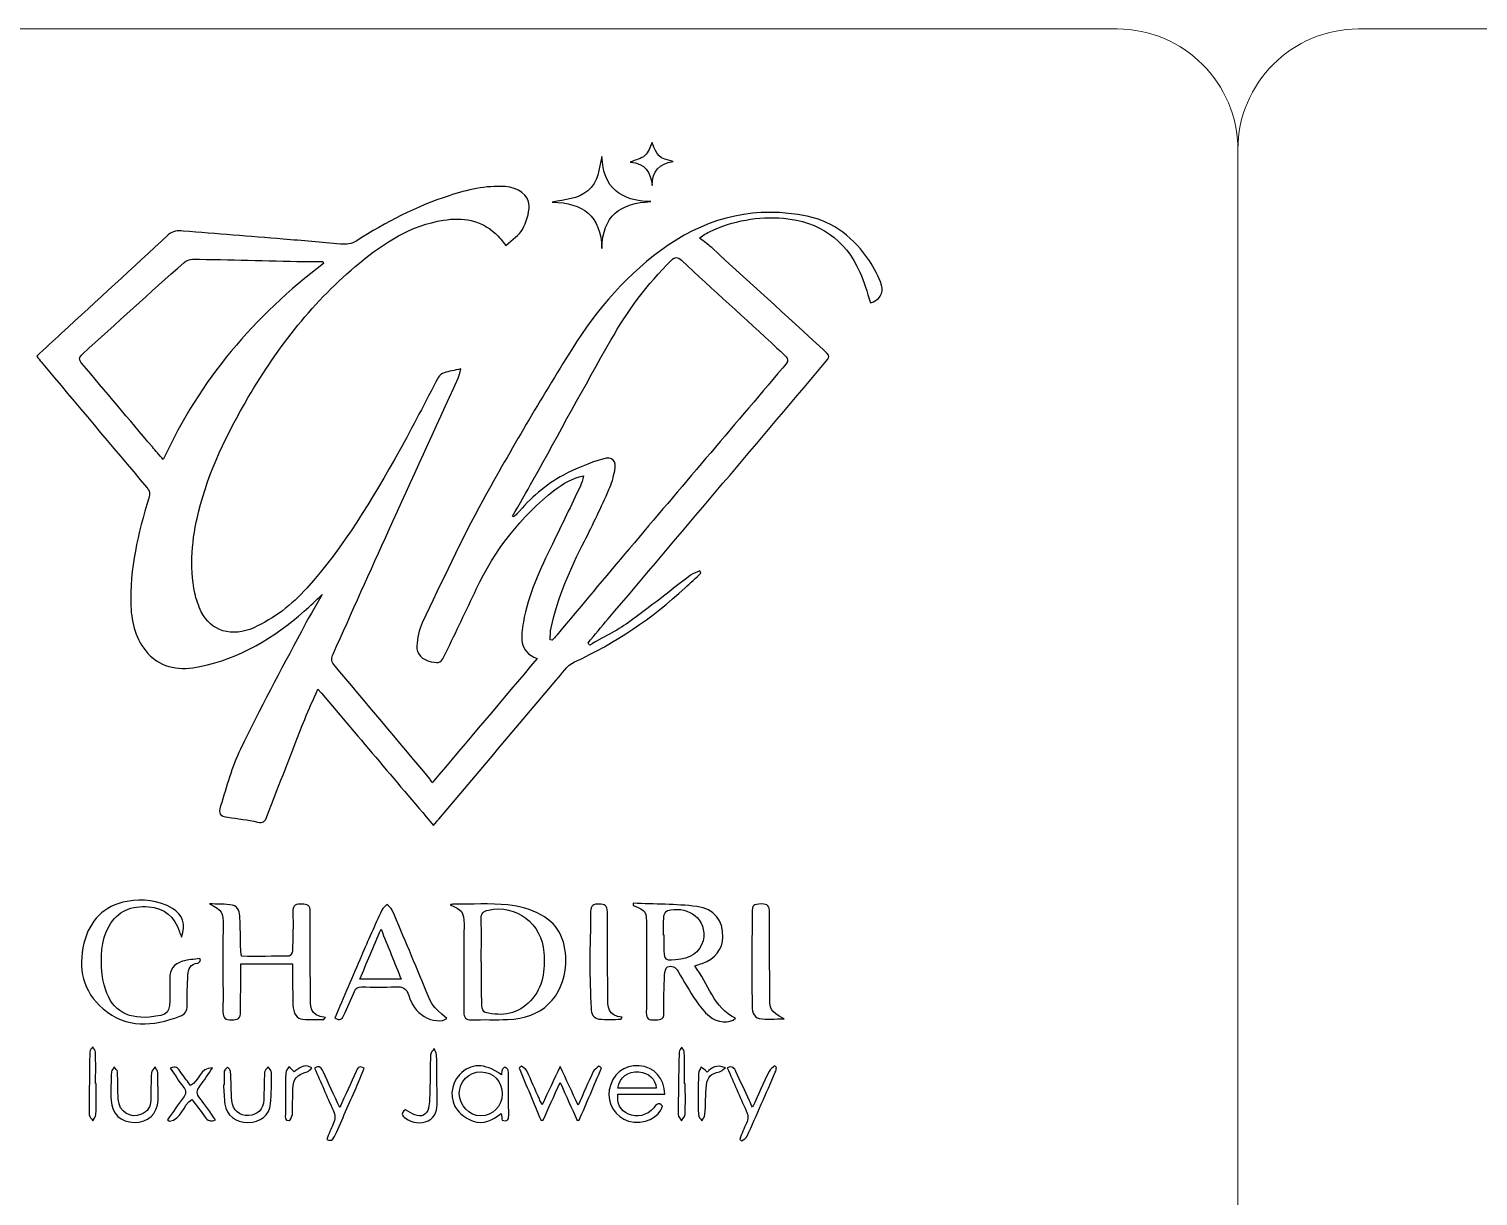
# Model space of a CAD drawing. Header units: millimetres. Extents: x -576 to 618, y 160 to 343.
# Drawn here: x 388.62 to 424.48, y 314.22 to 343.1 of the extents above; entities that cross this region are included whole.
import ezdxf

# ---------------------------------------------------------------- set-up
doc = ezdxf.new("R2010")
doc.units = ezdxf.units.MM
doc.header["$MEASUREMENT"] = 0
doc.layers.add('Layer 1', color=7, linetype='Continuous')

msp = doc.modelspace()

# ---------------------------------------------------------------- linework, layer by layer
at = {"layer": 'Layer 1', "color": 250, "lineweight": 18}
for points in [[(381.7217, 343.1001), (381.7217, 343.1001), (415.5517, 343.1001), (415.5517, 343.1001), (417.1957, 343.1001), (418.5367, 341.7591), (418.5367, 340.1151), (418.5367, 340.1151), (418.5367, 306.2851), (418.5367, 306.2851), (418.5367, 304.6411), (417.1957, 303.3001), (415.5517, 303.3001), (415.5517, 303.3001), (381.7217, 303.3001), (381.7217, 303.3001), (380.0777, 303.3001), (378.7367, 304.6411), (378.7367, 306.2851), (378.7367, 306.2851), (378.7367, 340.1151), (378.7367, 340.1151), (378.7367, 341.7591), (380.0777, 343.1001), (381.7217, 343.1001)], [(421.5217, 343.1001), (421.5217, 343.1001), (455.3517, 343.1001), (455.3517, 343.1001), (456.9957, 343.1001), (458.3367, 341.7591), (458.3367, 340.1151), (458.3367, 340.1151), (458.3367, 306.2851), (458.3367, 306.2851), (458.3367, 304.6411), (456.9957, 303.3001), (455.3517, 303.3001), (455.3517, 303.3001), (421.5217, 303.3001), (421.5217, 303.3001), (419.8777, 303.3001), (418.5367, 304.6411), (418.5367, 306.2851), (418.5367, 306.2851), (418.5367, 340.1151), (418.5367, 340.1151), (418.5367, 341.7591), (419.8777, 343.1001), (421.5217, 343.1001)]]:
    msp.add_open_spline(points, degree=3, knots=[0, 0, 0, 0, 0.125, 0.125, 0.125, 0.25, 0.25, 0.25, 0.375, 0.375, 0.375, 0.5, 0.5, 0.5, 0.625, 0.625, 0.625, 0.75, 0.75, 0.75, 0.875, 0.875, 0.875, 1, 1, 1, 1], dxfattribs=at)
at = {"layer": 'Layer 1', "color": 230}
for points, knots in [([(404.0093, 338.8265), (403.258, 338.7983), (402.814, 338.4745), (402.7991, 337.6657), (402.7722, 338.4783), (402.3223, 338.8021), (401.5719, 338.8136), (401.8823, 338.882), (402.2034, 338.8839), (402.4521, 339.0951), (402.707, 339.3119), (402.726, 339.6279), (402.8006, 339.9459), (402.8265, 339.1678), (403.2649, 338.8449), (404.0093, 338.8265)], [0, 0, 0, 0, 0.2, 0.2, 0.2, 0.4, 0.4, 0.4, 0.6, 0.6, 0.6, 0.8, 0.8, 0.8, 1, 1, 1, 1]), ([(404.0462, 340.2877), (404.1454, 339.9661), (404.2284, 339.8897), (404.5585, 339.8245), (404.2215, 339.7704), (404.0481, 339.5792), (404.0424, 339.2282), (404.005, 339.5511), (403.878, 339.7851), (403.4945, 339.8004), (403.6393, 339.8631), (403.7744, 339.8881), (403.8593, 339.967), (403.9482, 340.0494), (403.9885, 340.1836), (404.0462, 340.2877)], [0, 0, 0, 0, 0.2, 0.2, 0.2, 0.4, 0.4, 0.4, 0.6, 0.6, 0.6, 0.8, 0.8, 0.8, 1, 1, 1, 1]), ([(409.4465, 336.3233), (409.357, 336.5854), (409.2911, 336.845), (409.1819, 337.0846), (408.8147, 337.8918), (408.1751, 338.3398), (407.2958, 338.4156), (406.659, 338.4706), (406.0424, 338.3566), (405.4605, 338.0824), (405.4093, 338.0584), (405.3619, 338.0268), (405.3133, 337.9982), (405.2986, 337.9894), (405.2855, 337.9785), (405.2125, 337.9257), (405.3251, 337.8385), (405.4262, 337.7697), (405.5157, 337.6884), (406.4368, 336.8484), (407.3566, 336.0069), (408.2762, 335.1648), (408.4555, 335.0004), (408.4549, 334.9991), (408.302, 334.8184), (406.5189, 332.7118), (404.7351, 330.6054), (402.952, 328.4986), (402.786, 328.3021), (402.6228, 328.1033), (402.458, 327.9058), (402.4709, 327.888), (402.4839, 327.8706), (402.497, 327.8528), (402.8178, 328.0375), (403.1554, 328.1978), (403.4546, 328.4116), (403.9801, 328.7863), (404.4808, 329.1954), (404.995, 329.5853), (405.0587, 329.6337), (405.1438, 329.6537), (405.219, 329.6868), (405.2296, 329.6687), (405.2402, 329.6506), (405.2508, 329.6325), (405.1207, 329.512), (404.991, 329.3913), (404.8605, 329.2708), (404.043, 328.5145), (403.132, 327.9021), (402.1176, 327.4353), (401.937, 327.3523), (401.8072, 327.1464), (401.6693, 326.9838), (400.6974, 325.839), (399.7289, 324.6906), (398.7597, 323.5433), (398.7233, 323.5002), (398.6886, 323.4553), (398.6337, 323.3869), (397.6727, 324.5214), (396.7336, 325.6294), (395.7713, 326.7654), (395.6534, 326.4964), (395.5404, 326.2587), (395.4443, 326.0147), (395.1289, 325.2141), (394.8163, 324.4119), (394.5108, 323.6072), (394.463, 323.4808), (394.4122, 323.444), (394.2767, 323.4734), (394.0337, 323.5261), (393.7857, 323.5551), (393.5398, 323.5938), (393.3469, 323.6241), (393.3008, 323.6687), (393.3642, 323.8709), (393.5123, 324.3455), (393.6393, 324.8346), (393.8546, 325.2796), (394.3302, 326.2631), (394.8524, 327.2247), (395.361, 328.1919), (395.5214, 328.4974), (395.6995, 328.7935), (395.874, 329.1017), (395.7223, 328.9598), (395.5825, 328.8213), (395.4347, 328.6914), (394.6823, 328.0309), (393.845, 327.5257), (392.8527, 327.3196), (392.3754, 327.2203), (391.917, 327.2668), (391.5648, 327.6462), (391.2615, 327.9726), (391.1588, 328.3885), (391.1435, 328.8219), (391.1108, 329.7405), (391.3201, 330.6216), (391.5869, 331.4911), (391.6193, 331.5969), (391.6103, 331.6646), (391.5392, 331.7489), (390.6652, 332.7835), (389.795, 333.8216), (388.9242, 334.8587), (388.8884, 334.9015), (388.8549, 334.9461), (388.8116, 335.001), (389.0209, 335.195), (389.2228, 335.3835), (389.4259, 335.5707), (390.3061, 336.3801), (391.1888, 337.187), (392.0643, 338.0016), (392.1816, 338.1108), (392.302, 338.1111), (392.4387, 338.0999), (393.2627, 338.0328), (394.0868, 337.9666), (394.9108, 337.8989), (395.3847, 337.8603), (395.8587, 337.8225), (396.3317, 337.777), (396.4777, 337.7629), (396.6028, 337.777), (396.7332, 337.8603), (397.4512, 338.3201), (398.2062, 338.7073), (399.0187, 338.9744), (399.4671, 339.1217), (399.9229, 339.2297), (400.4025, 339.1982), (400.7227, 339.177), (400.9972, 338.9985), (400.9978, 338.7279), (400.9988, 338.5308), (400.9288, 338.3161), (400.8322, 338.1411), (400.7517, 337.9954), (400.5873, 337.8959), (400.4247, 337.742), (400.3345, 337.8465), (400.2599, 337.9539), (400.1657, 338.0384), (399.7957, 338.3701), (399.355, 338.445), (398.8789, 338.3682), (398.0721, 338.2388), (397.4125, 337.8125), (396.7991, 337.308), (395.6687, 336.3785), (394.7879, 335.2391), (394.049, 333.9844), (393.5214, 333.0884), (393.0668, 332.1594), (392.8171, 331.1426), (392.6549, 330.4808), (392.5866, 329.8132), (392.7245, 329.1389), (392.7573, 328.98), (392.8144, 328.8219), (392.8858, 328.6755), (393.1189, 328.1994), (393.6493, 328.0393), (394.1832, 328.2818), (394.6908, 328.5123), (395.1248, 328.8478), (395.4958, 329.2608), (396.4147, 330.2846), (397.1092, 331.4615), (397.7804, 332.6518), (398.1195, 333.253), (398.4262, 333.8728), (398.7529, 334.4815), (398.7788, 334.5302), (398.8415, 334.5719), (398.8961, 334.5894), (399.0178, 334.6284), (399.1448, 334.6499), (399.3117, 334.6883), (399.2811, 334.5876), (399.2686, 334.519), (399.2402, 334.4575), (398.6702, 333.2048), (398.0961, 331.9539), (397.5273, 330.7005), (397.064, 329.679), (396.6065, 328.6543), (396.1458, 327.6315), (396.1039, 327.5389), (396.0896, 327.4624), (396.1672, 327.3707), (396.9607, 326.4306), (397.7492, 325.4867), (398.5385, 324.5436), (398.5567, 324.5221), (398.5679, 324.4949), (398.5981, 324.4431), (399.4767, 325.483), (400.3301, 326.4931), (401.1975, 327.5195), (400.727, 327.6977), (400.7981, 328.0702), (400.8552, 328.4172), (400.9698, 329.107), (401.2705, 329.7317), (401.5747, 330.3538), (401.8088, 330.8321), (402.039, 331.3127), (402.2681, 331.7935), (402.2999, 331.8608), (402.3145, 331.9367), (402.3463, 332.0375), (402.0493, 331.985), (401.8374, 331.8478), (401.6372, 331.693), (400.7866, 331.0353), (400.1525, 330.2044), (399.6905, 329.2381), (399.4387, 328.7118), (399.1904, 328.1839), (398.9379, 327.6578), (398.8218, 327.415), (398.7832, 327.3941), (398.5728, 327.4397), (398.3545, 327.4861), (398.1997, 327.6331), (398.2178, 327.8306), (398.2353, 328.0247), (398.2699, 328.2297), (398.3532, 328.4028), (398.8418, 329.4191), (399.3117, 330.4465), (399.8549, 331.4331), (400.551, 332.6983), (401.2843, 333.9451), (402.0506, 335.1691), (402.6792, 336.1732), (403.4496, 337.069), (404.4387, 337.7476), (405.4846, 338.4653), (406.6387, 338.7217), (407.8824, 338.4643), (408.5435, 338.3276), (409.0443, 337.9165), (409.4184, 337.3623), (409.5429, 337.1776), (409.644, 336.9704), (409.7183, 336.7601), (409.7863, 336.567), (409.6515, 336.3766), (409.4465, 336.3233)], [0, 0, 0, 0, 0.0117647, 0.0117647, 0.0117647, 0.0235294, 0.0235294, 0.0235294, 0.0352941, 0.0352941, 0.0352941, 0.0470588, 0.0470588, 0.0470588, 0.0588235, 0.0588235, 0.0588235, 0.0705882, 0.0705882, 0.0705882, 0.0823529, 0.0823529, 0.0823529, 0.0941176, 0.0941176, 0.0941176, 0.1058824, 0.1058824, 0.1058824, 0.1176471, 0.1176471, 0.1176471, 0.1294118, 0.1294118, 0.1294118, 0.1411765, 0.1411765, 0.1411765, 0.1529412, 0.1529412, 0.1529412, 0.1647059, 0.1647059, 0.1647059, 0.1764706, 0.1764706, 0.1764706, 0.1882353, 0.1882353, 0.1882353, 0.2, 0.2, 0.2, 0.2117647, 0.2117647, 0.2117647, 0.2235294, 0.2235294, 0.2235294, 0.2352941, 0.2352941, 0.2352941, 0.2470588, 0.2470588, 0.2470588, 0.2588235, 0.2588235, 0.2588235, 0.2705882, 0.2705882, 0.2705882, 0.2823529, 0.2823529, 0.2823529, 0.2941176, 0.2941176, 0.2941176, 0.3058824, 0.3058824, 0.3058824, 0.3176471, 0.3176471, 0.3176471, 0.3294118, 0.3294118, 0.3294118, 0.3411765, 0.3411765, 0.3411765, 0.3529412, 0.3529412, 0.3529412, 0.3647059, 0.3647059, 0.3647059, 0.3764706, 0.3764706, 0.3764706, 0.3882353, 0.3882353, 0.3882353, 0.4, 0.4, 0.4, 0.4117647, 0.4117647, 0.4117647, 0.4235294, 0.4235294, 0.4235294, 0.4352941, 0.4352941, 0.4352941, 0.4470588, 0.4470588, 0.4470588, 0.4588235, 0.4588235, 0.4588235, 0.4705882, 0.4705882, 0.4705882, 0.4823529, 0.4823529, 0.4823529, 0.4941176, 0.4941176, 0.4941176, 0.5058824, 0.5058824, 0.5058824, 0.5176471, 0.5176471, 0.5176471, 0.5294118, 0.5294118, 0.5294118, 0.5411765, 0.5411765, 0.5411765, 0.5529412, 0.5529412, 0.5529412, 0.5647059, 0.5647059, 0.5647059, 0.5764706, 0.5764706, 0.5764706, 0.5882353, 0.5882353, 0.5882353, 0.6, 0.6, 0.6, 0.6117647, 0.6117647, 0.6117647, 0.6235294, 0.6235294, 0.6235294, 0.6352941, 0.6352941, 0.6352941, 0.6470588, 0.6470588, 0.6470588, 0.6588235, 0.6588235, 0.6588235, 0.6705882, 0.6705882, 0.6705882, 0.6823529, 0.6823529, 0.6823529, 0.6941176, 0.6941176, 0.6941176, 0.7058824, 0.7058824, 0.7058824, 0.7176471, 0.7176471, 0.7176471, 0.7294118, 0.7294118, 0.7294118, 0.7411765, 0.7411765, 0.7411765, 0.7529412, 0.7529412, 0.7529412, 0.7647059, 0.7647059, 0.7647059, 0.7764706, 0.7764706, 0.7764706, 0.7882353, 0.7882353, 0.7882353, 0.8, 0.8, 0.8, 0.8117647, 0.8117647, 0.8117647, 0.8235294, 0.8235294, 0.8235294, 0.8352941, 0.8352941, 0.8352941, 0.8470588, 0.8470588, 0.8470588, 0.8588235, 0.8588235, 0.8588235, 0.8705882, 0.8705882, 0.8705882, 0.8823529, 0.8823529, 0.8823529, 0.8941176, 0.8941176, 0.8941176, 0.9058824, 0.9058824, 0.9058824, 0.9176471, 0.9176471, 0.9176471, 0.9294118, 0.9294118, 0.9294118, 0.9411765, 0.9411765, 0.9411765, 0.9529412, 0.9529412, 0.9529412, 0.9647059, 0.9647059, 0.9647059, 0.9764706, 0.9764706, 0.9764706, 0.9882353, 0.9882353, 0.9882353, 1, 1, 1, 1]), ([(400.5903, 331.0456), (400.5981, 331.0394), (400.6063, 331.0331), (400.6141, 331.0269), (400.6415, 331.0503), (400.6724, 331.0706), (400.6955, 331.0977), (401.0259, 331.4846), (401.4044, 331.821), (401.8509, 332.0615), (402.1566, 332.2262), (402.4862, 332.3573), (402.8184, 332.4578), (403.064, 332.5314), (403.1675, 332.4126), (403.1167, 332.1685), (403.0833, 332.0091), (403.0405, 331.8475), (402.9738, 331.6996), (402.7801, 331.2715), (402.5819, 330.8446), (402.3673, 330.4265), (402.0147, 329.7389), (401.7039, 329.0368), (401.5417, 328.2771), (401.5211, 328.1816), (401.5241, 328.0812), (401.5164, 327.9829), (401.5164, 327.9829), (401.57, 327.9732), (401.57, 327.9732), (401.6072, 328.0147), (401.645, 328.0553), (401.6805, 328.0977), (402.2814, 328.8135), (402.8796, 329.532), (403.4833, 330.2453), (404.7429, 331.7323), (406.0056, 333.2166), (407.2661, 334.7027), (407.4436, 334.9117), (407.4415, 334.9136), (407.2434, 335.1005), (407.2063, 335.1354), (407.1691, 335.1704), (407.1317, 335.2048), (406.3426, 335.9286), (405.5526, 336.6509), (404.766, 337.3769), (404.6718, 337.464), (404.6097, 337.4693), (404.5133, 337.3739), (403.9227, 336.7857), (403.4306, 336.1208), (403.0203, 335.4004), (402.3669, 334.254), (401.7385, 333.0933), (401.0983, 331.9395), (400.932, 331.6396), (400.7597, 331.3433), (400.5903, 331.0456)], [0, 0, 0, 0, 0.05, 0.05, 0.05, 0.1, 0.1, 0.1, 0.15, 0.15, 0.15, 0.2, 0.2, 0.2, 0.25, 0.25, 0.25, 0.3, 0.3, 0.3, 0.35, 0.35, 0.35, 0.4, 0.4, 0.4, 0.45, 0.45, 0.45, 0.5, 0.5, 0.5, 0.55, 0.55, 0.55, 0.6, 0.6, 0.6, 0.65, 0.65, 0.65, 0.7, 0.7, 0.7, 0.75, 0.75, 0.75, 0.8, 0.8, 0.8, 0.85, 0.85, 0.85, 0.9, 0.9, 0.9, 0.95, 0.95, 0.95, 1, 1, 1, 1]), ([(395.9079, 337.294), (395.9079, 337.294), (395.8942, 337.3448), (395.8942, 337.3448), (395.7376, 337.3448), (395.5809, 337.3417), (395.4247, 337.3451), (394.5064, 337.3654), (393.5885, 337.3888), (392.6705, 337.4044), (392.5994, 337.4053), (392.5111, 337.372), (392.4577, 337.3245), (391.6191, 336.5707), (390.7859, 335.8107), (389.9482, 335.0559), (389.8568, 334.9736), (389.8493, 334.9155), (389.9308, 334.82), (390.5142, 334.1339), (391.0927, 333.4434), (391.6736, 332.7551), (391.7563, 332.6571), (391.8421, 332.5619), (391.9454, 332.4443), (392.8465, 334.4253), (394.2056, 336.0003), (395.9079, 337.294)], [0, 0, 0, 0, 0.1111111, 0.1111111, 0.1111111, 0.2222222, 0.2222222, 0.2222222, 0.3333333, 0.3333333, 0.3333333, 0.4444444, 0.4444444, 0.4444444, 0.5555556, 0.5555556, 0.5555556, 0.6666667, 0.6666667, 0.6666667, 0.7777778, 0.7777778, 0.7777778, 0.8888889, 0.8888889, 0.8888889, 1, 1, 1, 1]), ([(392.398, 320.6265), (392.3802, 320.67), (392.3593, 320.7121), (392.3449, 320.7566), (392.2239, 321.1286), (391.9755, 321.3452), (391.5805, 321.3773), (391.1618, 321.4116), (390.8192, 321.2771), (390.6039, 320.9002), (390.3911, 320.5283), (390.3954, 320.1196), (390.4305, 319.7099), (390.4383, 319.6203), (390.4613, 319.5317), (390.4822, 319.444), (390.6174, 318.8684), (391.0126, 318.5875), (391.6026, 318.6465), (392.0778, 318.6946), (392.1172, 318.7389), (392.1072, 319.2122), (392.1047, 319.3367), (392.1028, 319.4616), (392.1044, 319.586), (392.1066, 319.8269), (392.1958, 319.9642), (392.4211, 320.0287), (392.558, 320.0678), (392.7044, 320.0733), (392.8463, 320.0939), (392.8529, 320.0768), (392.8594, 320.0602), (392.866, 320.0431), (392.842, 320.0222), (392.8195, 319.9851), (392.7933, 319.9826), (392.6111, 319.9632), (392.5606, 319.8366), (392.553, 319.6852), (392.5406, 319.4365), (392.53, 319.1869), (392.5353, 318.9376), (392.5381, 318.7966), (392.486, 318.7158), (392.358, 318.6674), (391.6912, 318.4141), (391.0332, 318.3564), (390.4526, 318.8524), (389.9524, 319.2802), (389.8298, 319.8547), (389.9812, 320.4756), (390.1172, 321.0321), (390.4716, 321.4081), (391.051, 321.509), (391.4355, 321.576), (391.8198, 321.5408), (392.1689, 321.3352), (392.4223, 321.1853), (392.5153, 320.938), (392.398, 320.6265)], [0, 0, 0, 0, 0.05, 0.05, 0.05, 0.1, 0.1, 0.1, 0.15, 0.15, 0.15, 0.2, 0.2, 0.2, 0.25, 0.25, 0.25, 0.3, 0.3, 0.3, 0.35, 0.35, 0.35, 0.4, 0.4, 0.4, 0.45, 0.45, 0.45, 0.5, 0.5, 0.5, 0.55, 0.55, 0.55, 0.6, 0.6, 0.6, 0.65, 0.65, 0.65, 0.7, 0.7, 0.7, 0.75, 0.75, 0.75, 0.8, 0.8, 0.8, 0.85, 0.85, 0.85, 0.9, 0.9, 0.9, 0.95, 0.95, 0.95, 1, 1, 1, 1]), ([(395.9177, 318.5875), (395.7436, 318.5875), (395.5686, 318.576), (395.396, 318.5913), (395.2466, 318.6043), (395.1627, 318.7345), (395.1542, 318.9517), (395.1436, 319.2234), (395.1455, 319.4958), (395.1427, 319.7682), (395.1421, 319.829), (395.1427, 319.8899), (395.1427, 319.9601), (395.1427, 319.9601), (393.8625, 319.9601), (393.8625, 319.9601), (393.8625, 319.7494), (393.8638, 319.5466), (393.8622, 319.3442), (393.8606, 319.157), (393.8457, 318.9694), (393.8563, 318.7828), (393.8659, 318.6088), (393.7861, 318.5776), (393.6335, 318.5766), (393.4831, 318.5753), (393.4185, 318.6159), (393.4204, 318.776), (393.4254, 319.2746), (393.4191, 319.7738), (393.4185, 320.2727), (393.4185, 320.4771), (393.4229, 320.6811), (393.4232, 320.8852), (393.4238, 321.2611), (393.4176, 321.2702), (393.0865, 321.4478), (393.2784, 321.439), (393.4746, 321.4518), (393.6609, 321.4147), (393.8073, 321.3853), (393.8354, 321.2312), (393.8413, 321.0977), (393.8519, 320.8596), (393.8516, 320.6215), (393.8581, 320.3835), (393.8603, 320.3108), (393.8697, 320.239), (393.8769, 320.1497), (394.2787, 320.1497), (394.6687, 320.147), (395.0584, 320.1554), (395.0884, 320.156), (395.1402, 320.2369), (395.1417, 320.2818), (395.1517, 320.6047), (395.1599, 320.9282), (395.1515, 321.2509), (395.1468, 321.4243), (395.2338, 321.4437), (395.3717, 321.4437), (395.5087, 321.4437), (395.581, 321.411), (395.5801, 321.2533), (395.5767, 320.5673), (395.5839, 319.8811), (395.5842, 319.1947), (395.5842, 318.9342), (395.5567, 318.6621), (395.9561, 318.6384), (395.9433, 318.6212), (395.9306, 318.6047), (395.9177, 318.5875)], [0, 0, 0, 0, 0.0416667, 0.0416667, 0.0416667, 0.0833333, 0.0833333, 0.0833333, 0.125, 0.125, 0.125, 0.1666667, 0.1666667, 0.1666667, 0.2083333, 0.2083333, 0.2083333, 0.25, 0.25, 0.25, 0.2916667, 0.2916667, 0.2916667, 0.3333333, 0.3333333, 0.3333333, 0.375, 0.375, 0.375, 0.4166667, 0.4166667, 0.4166667, 0.4583333, 0.4583333, 0.4583333, 0.5, 0.5, 0.5, 0.5416667, 0.5416667, 0.5416667, 0.5833333, 0.5833333, 0.5833333, 0.625, 0.625, 0.625, 0.6666667, 0.6666667, 0.6666667, 0.7083333, 0.7083333, 0.7083333, 0.75, 0.75, 0.75, 0.7916667, 0.7916667, 0.7916667, 0.8333333, 0.8333333, 0.8333333, 0.875, 0.875, 0.875, 0.9166667, 0.9166667, 0.9166667, 0.9583333, 0.9583333, 0.9583333, 1, 1, 1, 1]), ([(396.1905, 318.6221), (396.4117, 319.1426), (396.626, 319.653), (396.8457, 320.161), (397.0098, 320.5401), (397.179, 320.9173), (397.352, 321.2924), (397.3771, 321.3467), (397.4363, 321.385), (397.4797, 321.4306), (397.524, 321.3844), (397.5864, 321.346), (397.6101, 321.2908), (397.894, 320.6247), (398.1755, 319.9575), (398.4507, 319.2877), (398.5976, 318.9304), (398.5917, 318.928), (398.9636, 318.6147), (398.8529, 318.5208), (398.5923, 318.5429), (398.4039, 318.6574), (398.203, 318.7791), (398.0862, 318.9666), (398.021, 319.1804), (397.9661, 319.361), (397.8632, 319.4063), (397.6859, 319.3965), (397.4092, 319.3816), (397.1308, 319.3894), (396.8532, 319.3944), (396.7611, 319.3959), (396.7099, 319.366), (396.6741, 319.2789), (396.592, 319.0802), (396.4984, 318.8864), (396.4123, 318.6895), (396.3721, 318.5975), (396.319, 318.5492), (396.1905, 318.6221)], [0, 0, 0, 0, 0.0769231, 0.0769231, 0.0769231, 0.1538462, 0.1538462, 0.1538462, 0.2307692, 0.2307692, 0.2307692, 0.3076923, 0.3076923, 0.3076923, 0.3846154, 0.3846154, 0.3846154, 0.4615385, 0.4615385, 0.4615385, 0.5384615, 0.5384615, 0.5384615, 0.6153846, 0.6153846, 0.6153846, 0.6923077, 0.6923077, 0.6923077, 0.7692308, 0.7692308, 0.7692308, 0.8461538, 0.8461538, 0.8461538, 0.9230769, 0.9230769, 0.9230769, 1, 1, 1, 1]), ([(399.0398, 321.4248), (399.0707, 321.4304), (399.1013, 321.441), (399.1318, 321.4407), (399.5793, 321.4386), (400.0292, 321.4635), (400.4725, 321.4217), (400.7521, 321.3951), (401.0442, 321.3097), (401.2916, 321.1774), (401.7652, 320.925), (401.9293, 320.4704), (401.9022, 319.9583), (401.8582, 319.1337), (401.3, 318.6076), (400.4709, 318.5852), (400.1715, 318.5768), (399.871, 318.5876), (399.5711, 318.5786), (399.4277, 318.5745), (399.3833, 318.6348), (399.3836, 318.7686), (399.3852, 319.3518), (399.3808, 319.9349), (399.3799, 320.5178), (399.3799, 320.6594), (399.3893, 320.8008), (399.3873, 320.9424), (399.3833, 321.2466), (399.3312, 321.3134), (399.0398, 321.4248)], [0, 0, 0, 0, 0.1, 0.1, 0.1, 0.2, 0.2, 0.2, 0.3, 0.3, 0.3, 0.4, 0.4, 0.4, 0.5, 0.5, 0.5, 0.6, 0.6, 0.6, 0.7, 0.7, 0.7, 0.8, 0.8, 0.8, 0.9, 0.9, 0.9, 1, 1, 1, 1]), ([(399.8142, 320.0117), (399.8142, 320.0117), (399.8227, 320.0117), (399.8227, 320.0117), (399.8227, 319.6494), (399.8188, 319.2869), (399.8267, 318.9246), (399.8282, 318.8663), (399.8723, 318.768), (399.9131, 318.758), (400.3362, 318.6569), (400.7262, 318.7181), (401.0358, 319.0498), (401.3509, 319.387), (401.3958, 319.8073), (401.3642, 320.2407), (401.3115, 320.9646), (400.68, 321.4413), (399.9887, 321.295), (399.8607, 321.2681), (399.8082, 321.2176), (399.8114, 321.0819), (399.8202, 320.7252), (399.8142, 320.3686), (399.8142, 320.0117)], [0, 0, 0, 0, 0.125, 0.125, 0.125, 0.25, 0.25, 0.25, 0.375, 0.375, 0.375, 0.5, 0.5, 0.5, 0.625, 0.625, 0.625, 0.75, 0.75, 0.75, 0.875, 0.875, 0.875, 1, 1, 1, 1]), ([(403.2741, 318.5924), (403.0909, 318.5924), (402.9056, 318.5777), (402.7243, 318.5974), (402.5873, 318.612), (402.5355, 318.7353), (402.5306, 318.8616), (402.5162, 319.2408), (402.5015, 319.6199), (402.5006, 319.9989), (402.5, 320.4183), (402.5187, 320.837), (402.519, 321.2564), (402.5193, 321.4124), (402.5902, 321.4457), (402.7281, 321.4432), (402.8651, 321.4408), (402.9359, 321.4071), (402.9353, 321.251), (402.9324, 320.6165), (402.9402, 319.9821), (402.9433, 319.3475), (402.9437, 319.2854), (402.9424, 319.223), (402.9418, 319.1606), (402.939, 318.911), (402.9465, 318.6679), (403.2997, 318.6402), (403.2913, 318.6245), (403.2825, 318.6086), (403.2741, 318.5924)], [0, 0, 0, 0, 0.1, 0.1, 0.1, 0.2, 0.2, 0.2, 0.3, 0.3, 0.3, 0.4, 0.4, 0.4, 0.5, 0.5, 0.5, 0.6, 0.6, 0.6, 0.7, 0.7, 0.7, 0.8, 0.8, 0.8, 0.9, 0.9, 0.9, 1, 1, 1, 1]), ([(403.5761, 321.4631), (404.0994, 321.4394), (404.6267, 321.4482), (405.1446, 321.3823), (405.5921, 321.3253), (405.797, 321.0382), (405.7908, 320.6248), (405.7864, 320.3249), (405.6026, 320.0906), (405.2815, 319.9758), (405.2301, 319.9574), (405.178, 319.9402), (405.0953, 319.9115), (405.446, 319.4719), (405.5505, 318.8744), (406.109, 318.6173), (405.9587, 318.4831), (405.6557, 318.4965), (405.4582, 318.6672), (405.3315, 318.7761), (405.222, 318.9115), (405.1281, 319.0506), (404.9699, 319.285), (404.8216, 319.5271), (404.6862, 319.7754), (404.6198, 319.8971), (404.525, 319.9255), (404.4219, 319.8865), (404.3786, 319.87), (404.3512, 319.763), (404.3486, 319.6956), (404.3368, 319.3789), (404.3284, 319.0613), (404.3337, 318.7445), (404.3374, 318.5486), (404.2098, 318.5873), (404.0947, 318.5789), (403.9655, 318.5699), (403.8962, 318.6005), (403.8978, 318.7521), (403.9037, 319.4656), (403.8999, 320.1795), (403.9015, 320.8931), (403.9025, 321.2616), (403.8925, 321.2797), (403.5727, 321.4057), (403.5739, 321.4248), (403.5748, 321.4441), (403.5761, 321.4631)], [0, 0, 0, 0, 0.0625, 0.0625, 0.0625, 0.125, 0.125, 0.125, 0.1875, 0.1875, 0.1875, 0.25, 0.25, 0.25, 0.3125, 0.3125, 0.3125, 0.375, 0.375, 0.375, 0.4375, 0.4375, 0.4375, 0.5, 0.5, 0.5, 0.5625, 0.5625, 0.5625, 0.625, 0.625, 0.625, 0.6875, 0.6875, 0.6875, 0.75, 0.75, 0.75, 0.8125, 0.8125, 0.8125, 0.875, 0.875, 0.875, 0.9375, 0.9375, 0.9375, 1, 1, 1, 1]), ([(404.3271, 320.6759), (404.3271, 320.6759), (404.3377, 320.6759), (404.3377, 320.6759), (404.3377, 320.5913), (404.3365, 320.5065), (404.338, 320.422), (404.3453, 320.0229), (404.3455, 320.0229), (404.7542, 320.0775), (405.0732, 320.1202), (405.2968, 320.3433), (405.3187, 320.6363), (405.3568, 321.1546), (404.8475, 321.4026), (404.4254, 321.2816), (404.3821, 321.2691), (404.3361, 321.1867), (404.3318, 321.1331), (404.319, 320.9814), (404.3271, 320.8282), (404.3271, 320.6759)], [0, 0, 0, 0, 0.1428571, 0.1428571, 0.1428571, 0.2857143, 0.2857143, 0.2857143, 0.4285714, 0.4285714, 0.4285714, 0.5714286, 0.5714286, 0.5714286, 0.7142857, 0.7142857, 0.7142857, 0.8571429, 0.8571429, 0.8571429, 1, 1, 1, 1]), ([(407.3052, 318.6031), (407.0853, 318.6031), (406.8818, 318.5744), (406.6909, 318.6118), (406.5299, 318.6436), (406.5171, 318.8199), (406.5152, 318.9634), (406.5096, 319.3887), (406.5093, 319.8137), (406.5099, 320.2386), (406.5106, 320.5675), (406.5152, 320.8964), (406.5187, 321.2249), (406.5208, 321.4258), (406.5405, 321.4349), (406.7474, 321.4449), (406.9109, 321.453), (406.947, 321.3809), (406.9461, 321.2327), (406.9433, 320.5697), (406.9517, 319.9063), (406.9517, 319.2434), (406.9517, 318.8084), (406.948, 318.8084), (407.3052, 318.6031)], [0, 0, 0, 0, 0.125, 0.125, 0.125, 0.25, 0.25, 0.25, 0.375, 0.375, 0.375, 0.5, 0.5, 0.5, 0.625, 0.625, 0.625, 0.75, 0.75, 0.75, 0.875, 0.875, 0.875, 1, 1, 1, 1]), ([(397.3324, 320.8237), (397.1455, 320.3825), (396.9786, 319.9879), (396.8073, 319.5828), (396.8073, 319.5828), (397.8313, 319.5828), (397.8313, 319.5828), (397.6663, 319.9931), (397.5093, 320.3838), (397.3324, 320.8237)], [0, 0, 0, 0, 0.3333333, 0.3333333, 0.3333333, 0.6666667, 0.6666667, 0.6666667, 1, 1, 1, 1]), ([(390.2829, 316.9994), (390.2829, 316.7452), (390.2876, 316.4905), (390.2791, 316.2365), (390.2773, 316.1835), (390.2277, 316.1321), (390.1999, 316.0799), (390.1696, 316.1286), (390.1138, 316.1773), (390.1135, 316.2263), (390.111, 316.746), (390.1153, 317.2662), (390.1247, 317.786), (390.1253, 317.8278), (390.1743, 317.869), (390.2011, 317.9101), (390.2242, 317.8665), (390.2664, 317.8235), (390.2676, 317.7794), (390.2738, 317.5196), (390.2705, 317.2593), (390.2705, 316.9994), (390.2705, 316.9994), (390.2829, 316.9994), (390.2829, 316.9994)], [0, 0, 0, 0, 0.125, 0.125, 0.125, 0.25, 0.25, 0.25, 0.375, 0.375, 0.375, 0.5, 0.5, 0.5, 0.625, 0.625, 0.625, 0.75, 0.75, 0.75, 0.875, 0.875, 0.875, 1, 1, 1, 1]), ([(397.9364, 316.3547), (398.0209, 316.3075), (398.0917, 316.2595), (398.1688, 316.2264), (398.3261, 316.1588), (398.4727, 316.2258), (398.5073, 316.3943), (398.5354, 316.5309), (398.5376, 316.6739), (398.5414, 316.8149), (398.5495, 317.1144), (398.5473, 317.4142), (398.5595, 317.7138), (398.5616, 317.7656), (398.6153, 317.8159), (398.6453, 317.8664), (398.6671, 317.8161), (398.7067, 317.7659), (398.708, 317.7154), (398.7164, 317.325), (398.717, 316.9347), (398.7213, 316.544), (398.7236, 316.3534), (398.6876, 316.1768), (398.5008, 316.0826), (398.3051, 315.9844), (398.1167, 316.0308), (397.9379, 316.1413), (397.8319, 316.2071), (397.8281, 316.2742), (397.9364, 316.3547)], [0, 0, 0, 0, 0.1, 0.1, 0.1, 0.2, 0.2, 0.2, 0.3, 0.3, 0.3, 0.4, 0.4, 0.4, 0.5, 0.5, 0.5, 0.6, 0.6, 0.6, 0.7, 0.7, 0.7, 0.8, 0.8, 0.8, 0.9, 0.9, 0.9, 1, 1, 1, 1]), ([(404.8622, 316.9915), (404.8622, 316.7425), (404.8678, 316.4932), (404.8581, 316.2446), (404.8559, 316.1884), (404.801, 316.1344), (404.7705, 316.0792), (404.7411, 316.131), (404.6866, 316.1827), (404.6866, 316.2342), (404.6884, 316.7494), (404.6984, 317.2645), (404.7109, 317.779), (404.7121, 317.8202), (404.7517, 317.8604), (404.7739, 317.901), (404.7963, 317.858), (404.8372, 317.8159), (404.8382, 317.7724), (404.8441, 317.5122), (404.8413, 317.2517), (404.8413, 316.9915), (404.8413, 316.9915), (404.8622, 316.9915), (404.8622, 316.9915)], [0, 0, 0, 0, 0.125, 0.125, 0.125, 0.25, 0.25, 0.25, 0.375, 0.375, 0.375, 0.5, 0.5, 0.5, 0.625, 0.625, 0.625, 0.75, 0.75, 0.75, 0.875, 0.875, 0.875, 1, 1, 1, 1]), ([(391.8159, 316.9272), (391.8159, 316.8142), (391.8218, 316.7004), (391.8149, 316.5881), (391.794, 316.2458), (391.5675, 316.0361), (391.2296, 316.0398), (390.896, 316.0439), (390.6667, 316.2508), (390.6526, 316.5815), (390.6424, 316.8183), (390.6526, 317.0564), (390.662, 317.2939), (390.6636, 317.3338), (390.7051, 317.3721), (390.7285, 317.4111), (390.7572, 317.3705), (390.8084, 317.3313), (390.8105, 317.2892), (390.8231, 317.0636), (390.8146, 316.8364), (390.8296, 316.6108), (390.8505, 316.2973), (391.1291, 316.1235), (391.4043, 316.2433), (391.5541, 316.3085), (391.6305, 316.4261), (391.6343, 316.5883), (391.6402, 316.8149), (391.638, 317.0411), (391.6521, 317.267), (391.6549, 317.3176), (391.7098, 317.365), (391.741, 317.4142), (391.764, 317.3646), (391.8028, 317.317), (391.8071, 317.2661), (391.8175, 317.154), (391.8102, 317.0402), (391.8102, 316.9272), (391.8102, 316.9272), (391.8159, 316.9272), (391.8159, 316.9272)], [0, 0, 0, 0, 0.0714286, 0.0714286, 0.0714286, 0.1428571, 0.1428571, 0.1428571, 0.2142857, 0.2142857, 0.2142857, 0.2857143, 0.2857143, 0.2857143, 0.3571429, 0.3571429, 0.3571429, 0.4285714, 0.4285714, 0.4285714, 0.5, 0.5, 0.5, 0.5714286, 0.5714286, 0.5714286, 0.6428571, 0.6428571, 0.6428571, 0.7142857, 0.7142857, 0.7142857, 0.7857143, 0.7857143, 0.7857143, 0.8571429, 0.8571429, 0.8571429, 0.9285714, 0.9285714, 0.9285714, 1, 1, 1, 1]), ([(393.2351, 316.1048), (393.1138, 316.0524), (393.0401, 316.0817), (392.9749, 316.175), (392.8716, 316.3229), (392.7593, 316.4646), (392.651, 316.6087), (392.4233, 316.4696), (392.4068, 316.1058), (392.0945, 316.0693), (392.08, 316.0814), (392.0657, 316.0936), (392.0517, 316.1054), (392.1793, 316.2868), (392.3004, 316.4733), (392.437, 316.6471), (392.5122, 316.7432), (392.5187, 316.8143), (392.4429, 316.9123), (392.3265, 317.063), (392.2236, 317.2246), (392.1122, 317.3853), (392.272, 317.4284), (392.2716, 317.428), (392.4058, 317.2415), (392.4773, 317.1417), (392.5512, 317.0437), (392.6204, 316.9497), (392.8352, 317.0745), (392.8501, 317.3882), (393.1593, 317.39), (393.0576, 317.2393), (392.9631, 317.0827), (392.8514, 316.9397), (392.764, 316.8278), (392.7628, 316.7416), (392.853, 316.6303), (392.9871, 316.4643), (393.105, 316.2855), (393.2351, 316.1048)], [0, 0, 0, 0, 0.0769231, 0.0769231, 0.0769231, 0.1538462, 0.1538462, 0.1538462, 0.2307692, 0.2307692, 0.2307692, 0.3076923, 0.3076923, 0.3076923, 0.3846154, 0.3846154, 0.3846154, 0.4615385, 0.4615385, 0.4615385, 0.5384615, 0.5384615, 0.5384615, 0.6153846, 0.6153846, 0.6153846, 0.6923077, 0.6923077, 0.6923077, 0.7692308, 0.7692308, 0.7692308, 0.8461538, 0.8461538, 0.8461538, 0.9230769, 0.9230769, 0.9230769, 1, 1, 1, 1]), ([(393.4498, 316.9662), (393.4498, 317.0795), (393.443, 317.1937), (393.4539, 317.306), (393.4573, 317.3428), (393.5078, 317.3752), (393.5366, 317.4096), (393.5618, 317.3734), (393.6068, 317.3382), (393.6093, 317.3004), (393.6242, 317.0576), (393.6215, 316.8133), (393.6411, 316.5706), (393.6601, 316.3357), (393.8267, 316.1971), (394.0504, 316.2087), (394.2801, 316.2202), (394.4208, 316.3628), (394.4305, 316.6014), (394.4392, 316.828), (394.4376, 317.0548), (394.4517, 317.281), (394.4545, 317.3272), (394.5069, 317.3703), (394.5362, 317.4146), (394.5659, 317.3687), (394.6208, 317.3225), (394.6211, 317.2761), (394.6226, 317.0162), (394.6245, 316.7547), (394.6005, 316.4964), (394.5743, 316.2158), (394.3428, 316.0402), (394.0386, 316.0405), (393.7303, 316.0408), (393.5091, 316.2121), (393.4704, 316.4923), (393.4492, 316.6486), (393.4445, 316.8074), (393.4326, 316.9653), (393.4383, 316.9656), (393.4439, 316.9659), (393.4498, 316.9662)], [0, 0, 0, 0, 0.0714286, 0.0714286, 0.0714286, 0.1428571, 0.1428571, 0.1428571, 0.2142857, 0.2142857, 0.2142857, 0.2857143, 0.2857143, 0.2857143, 0.3571429, 0.3571429, 0.3571429, 0.4285714, 0.4285714, 0.4285714, 0.5, 0.5, 0.5, 0.5714286, 0.5714286, 0.5714286, 0.6428571, 0.6428571, 0.6428571, 0.7142857, 0.7142857, 0.7142857, 0.7857143, 0.7857143, 0.7857143, 0.8571429, 0.8571429, 0.8571429, 0.9285714, 0.9285714, 0.9285714, 1, 1, 1, 1]), ([(395.1844, 317.2925), (395.3015, 317.3736), (395.4154, 317.5078), (395.6235, 317.3912), (395.5798, 317.3522), (395.5492, 317.3025), (395.5083, 317.2917), (395.2503, 317.2223), (395.1658, 317.1316), (395.1523, 316.8623), (395.1417, 316.6535), (395.1501, 316.4439), (395.1383, 316.2352), (395.1352, 316.1824), (395.0925, 316.0931), (395.0574, 316.0882), (394.9395, 316.0701), (394.9655, 316.1746), (394.9655, 316.2408), (394.9648, 316.5802), (394.9651, 316.9194), (394.9745, 317.2582), (394.9761, 317.3113), (395.0257, 317.3628), (395.0531, 317.4149), (395.0927, 317.3781), (395.1321, 317.3413), (395.1844, 317.2925)], [0, 0, 0, 0, 0.1111111, 0.1111111, 0.1111111, 0.2222222, 0.2222222, 0.2222222, 0.3333333, 0.3333333, 0.3333333, 0.4444444, 0.4444444, 0.4444444, 0.5555556, 0.5555556, 0.5555556, 0.6666667, 0.6666667, 0.6666667, 0.7777778, 0.7777778, 0.7777778, 0.8888889, 0.8888889, 0.8888889, 1, 1, 1, 1]), ([(396.9153, 317.38), (396.8498, 317.2187), (396.7877, 317.0567), (396.7181, 316.8976), (396.5455, 316.5042), (396.3702, 316.112), (396.1948, 315.7198), (396.1605, 315.6431), (396.1281, 315.556), (395.9892, 315.6184), (396.0426, 315.7482), (396.09, 315.8786), (396.1499, 316.0037), (396.2058, 316.1201), (396.202, 316.2231), (396.1474, 316.3419), (395.9892, 316.6846), (395.8432, 317.0328), (395.6904, 317.3835), (395.8176, 317.4558), (395.8617, 317.385), (395.9022, 317.2961), (396.0329, 317.0097), (396.1658, 316.7242), (396.3116, 316.4091), (396.4544, 316.7242), (396.5839, 317.0106), (396.7144, 317.2964), (396.7503, 317.3744), (396.7849, 317.4596), (396.9153, 317.38)], [0, 0, 0, 0, 0.1, 0.1, 0.1, 0.2, 0.2, 0.2, 0.3, 0.3, 0.3, 0.4, 0.4, 0.4, 0.5, 0.5, 0.5, 0.6, 0.6, 0.6, 0.7, 0.7, 0.7, 0.8, 0.8, 0.8, 0.9, 0.9, 0.9, 1, 1, 1, 1]), ([(400.3155, 317.2208), (400.3202, 317.272), (400.3158, 317.3088), (400.3286, 317.3372), (400.342, 317.3668), (400.3722, 317.3884), (400.3957, 317.4137), (400.4241, 317.3866), (400.4731, 317.3619), (400.478, 317.3307), (400.4915, 317.2473), (400.4874, 317.1616), (400.488, 317.0764), (400.4896, 316.7881), (400.489, 316.4995), (400.4927, 316.2109), (400.4939, 316.0979), (400.4527, 316.052), (400.3301, 316.0948), (400.323, 316.1404), (400.3155, 316.1894), (400.3042, 316.2621), (400.0959, 316.0845), (399.8649, 315.9819), (399.611, 316.0726), (399.4696, 316.1232), (399.3274, 316.2199), (399.2297, 316.3342), (399.0166, 316.5837), (399.0515, 316.9843), (399.278, 317.2205), (399.5573, 317.5126), (399.8786, 317.5169), (400.3155, 317.2208)], [0, 0, 0, 0, 0.0909091, 0.0909091, 0.0909091, 0.1818182, 0.1818182, 0.1818182, 0.2727273, 0.2727273, 0.2727273, 0.3636364, 0.3636364, 0.3636364, 0.4545455, 0.4545455, 0.4545455, 0.5454545, 0.5454545, 0.5454545, 0.6363636, 0.6363636, 0.6363636, 0.7272727, 0.7272727, 0.7272727, 0.8181818, 0.8181818, 0.8181818, 0.9090909, 0.9090909, 0.9090909, 1, 1, 1, 1]), ([(401.7643, 317.0238), (401.6117, 316.6875), (401.4766, 316.3908), (401.3418, 316.094), (401.3256, 316.0924), (401.309, 316.0912), (401.2925, 316.09), (401.1116, 316.5218), (400.9302, 316.9533), (400.749, 317.3851), (400.768, 317.4004), (400.7864, 317.416), (400.8052, 317.4317), (400.8507, 317.3927), (400.9153, 317.3627), (400.939, 317.3131), (401.0491, 317.0831), (401.1475, 316.8482), (401.2507, 316.6151), (401.2685, 316.5754), (401.2909, 316.538), (401.3225, 316.4784), (401.4694, 316.7945), (401.6068, 317.0903), (401.7634, 317.4266), (401.9191, 317.0925), (402.0576, 316.7945), (402.2099, 316.4675), (402.3424, 316.7633), (402.4585, 317.0322), (402.5846, 317.2965), (402.611, 317.3521), (402.6757, 317.3889), (402.7225, 317.4344), (402.7446, 317.4191), (402.7664, 317.4035), (402.788, 317.388), (402.6045, 316.9561), (402.4208, 316.5243), (402.2373, 316.0931), (402.2205, 316.0922), (402.2033, 316.0912), (402.1868, 316.0906), (402.051, 316.3901), (401.9153, 316.6896), (401.7643, 317.0238)], [0, 0, 0, 0, 0.0666667, 0.0666667, 0.0666667, 0.1333333, 0.1333333, 0.1333333, 0.2, 0.2, 0.2, 0.2666667, 0.2666667, 0.2666667, 0.3333333, 0.3333333, 0.3333333, 0.4, 0.4, 0.4, 0.4666667, 0.4666667, 0.4666667, 0.5333333, 0.5333333, 0.5333333, 0.6, 0.6, 0.6, 0.6666667, 0.6666667, 0.6666667, 0.7333333, 0.7333333, 0.7333333, 0.8, 0.8, 0.8, 0.8666667, 0.8666667, 0.8666667, 0.9333333, 0.9333333, 0.9333333, 1, 1, 1, 1]), ([(404.3568, 316.7359), (404.3568, 316.7359), (403.1971, 316.7359), (403.1971, 316.7359), (403.1599, 316.5187), (403.2589, 316.3362), (403.4529, 316.2448), (403.6607, 316.1465), (403.9175, 316.2071), (404.0804, 316.3989), (404.1449, 316.475), (404.1974, 316.5646), (404.2966, 316.4414), (404.2223, 316.1643), (403.8479, 315.9668), (403.4529, 316.0729), (403.1452, 316.1556), (402.9222, 316.5187), (402.9799, 316.8423), (403.0488, 317.2274), (403.3459, 317.4682), (403.72, 317.4417), (404.0913, 317.4155), (404.3518, 317.1368), (404.3568, 316.7359)], [0, 0, 0, 0, 0.125, 0.125, 0.125, 0.25, 0.25, 0.25, 0.375, 0.375, 0.375, 0.5, 0.5, 0.5, 0.625, 0.625, 0.625, 0.75, 0.75, 0.75, 0.875, 0.875, 0.875, 1, 1, 1, 1]), ([(405.4003, 317.2847), (405.511, 317.3866), (405.6324, 317.4896), (405.8552, 317.3895), (405.7894, 317.3452), (405.751, 317.3012), (405.7054, 317.2921), (405.5055, 317.2522), (405.4069, 317.1692), (405.3862, 316.9598), (405.3628, 316.719), (405.3672, 316.4753), (405.3491, 316.2334), (405.345, 316.1811), (405.297, 316.1317), (405.2692, 316.0809), (405.2399, 316.1311), (405.1863, 316.1807), (405.1857, 316.2316), (405.1791, 316.5704), (405.1806, 316.9096), (405.1878, 317.2484), (405.189, 317.3046), (405.2327, 317.3598), (405.2568, 317.4154), (405.3001, 317.376), (405.3429, 317.3368), (405.4003, 317.2847)], [0, 0, 0, 0, 0.1111111, 0.1111111, 0.1111111, 0.2222222, 0.2222222, 0.2222222, 0.3333333, 0.3333333, 0.3333333, 0.4444444, 0.4444444, 0.4444444, 0.5555556, 0.5555556, 0.5555556, 0.6666667, 0.6666667, 0.6666667, 0.7777778, 0.7777778, 0.7777778, 0.8888889, 0.8888889, 0.8888889, 1, 1, 1, 1]), ([(405.9021, 317.3885), (406.0378, 317.4525), (406.0788, 317.3758), (406.1158, 317.2962), (406.2275, 317.0553), (406.3377, 316.8132), (406.4494, 316.572), (406.47, 316.5271), (406.494, 316.484), (406.5296, 316.4141), (406.6709, 316.7264), (406.7976, 317.0154), (406.9343, 317.2993), (406.9614, 317.3552), (407.0275, 317.3923), (407.0759, 317.4379), (407.0912, 317.426), (407.1061, 317.4138), (407.1218, 317.4019), (407.1114, 317.3611), (407.1071, 317.3174), (407.0906, 317.2796), (406.86, 316.7514), (406.6298, 316.2232), (406.3933, 315.6977), (406.3708, 315.6481), (406.3053, 315.6178), (406.2597, 315.5786), (406.2432, 315.5926), (406.2263, 315.6066), (406.2091, 315.6207), (406.2634, 315.7539), (406.3124, 315.8893), (406.3739, 316.0191), (406.4238, 316.1249), (406.4213, 316.2163), (406.3717, 316.3243), (406.2107, 316.6722), (406.0613, 317.0254), (405.9021, 317.3885)], [0, 0, 0, 0, 0.0769231, 0.0769231, 0.0769231, 0.1538462, 0.1538462, 0.1538462, 0.2307692, 0.2307692, 0.2307692, 0.3076923, 0.3076923, 0.3076923, 0.3846154, 0.3846154, 0.3846154, 0.4615385, 0.4615385, 0.4615385, 0.5384615, 0.5384615, 0.5384615, 0.6153846, 0.6153846, 0.6153846, 0.6923077, 0.6923077, 0.6923077, 0.7692308, 0.7692308, 0.7692308, 0.8461538, 0.8461538, 0.8461538, 0.9230769, 0.9230769, 0.9230769, 1, 1, 1, 1]), ([(399.8066, 317.2898), (399.5071, 317.2917), (399.2696, 317.0539), (399.2696, 316.7519), (399.27, 316.458), (399.5186, 316.2003), (399.8012, 316.2009), (400.1018, 316.2015), (400.3277, 316.4339), (400.3301, 316.7453), (400.3326, 317.0549), (400.1083, 317.2879), (399.8066, 317.2898)], [0, 0, 0, 0, 0.25, 0.25, 0.25, 0.5, 0.5, 0.5, 0.75, 0.75, 0.75, 1, 1, 1, 1]), ([(404.1428, 316.8907), (404.1265, 317.1143), (403.9543, 317.2741), (403.7166, 317.2887), (403.4305, 317.3069), (403.2463, 317.1686), (403.1955, 316.8907), (403.1955, 316.8907), (404.1428, 316.8907), (404.1428, 316.8907)], [0, 0, 0, 0, 0.3333333, 0.3333333, 0.3333333, 0.6666667, 0.6666667, 0.6666667, 1, 1, 1, 1])]:
    msp.add_open_spline(points, degree=3, knots=knots, dxfattribs=at)

doc.saveas('drawing.dxf')
